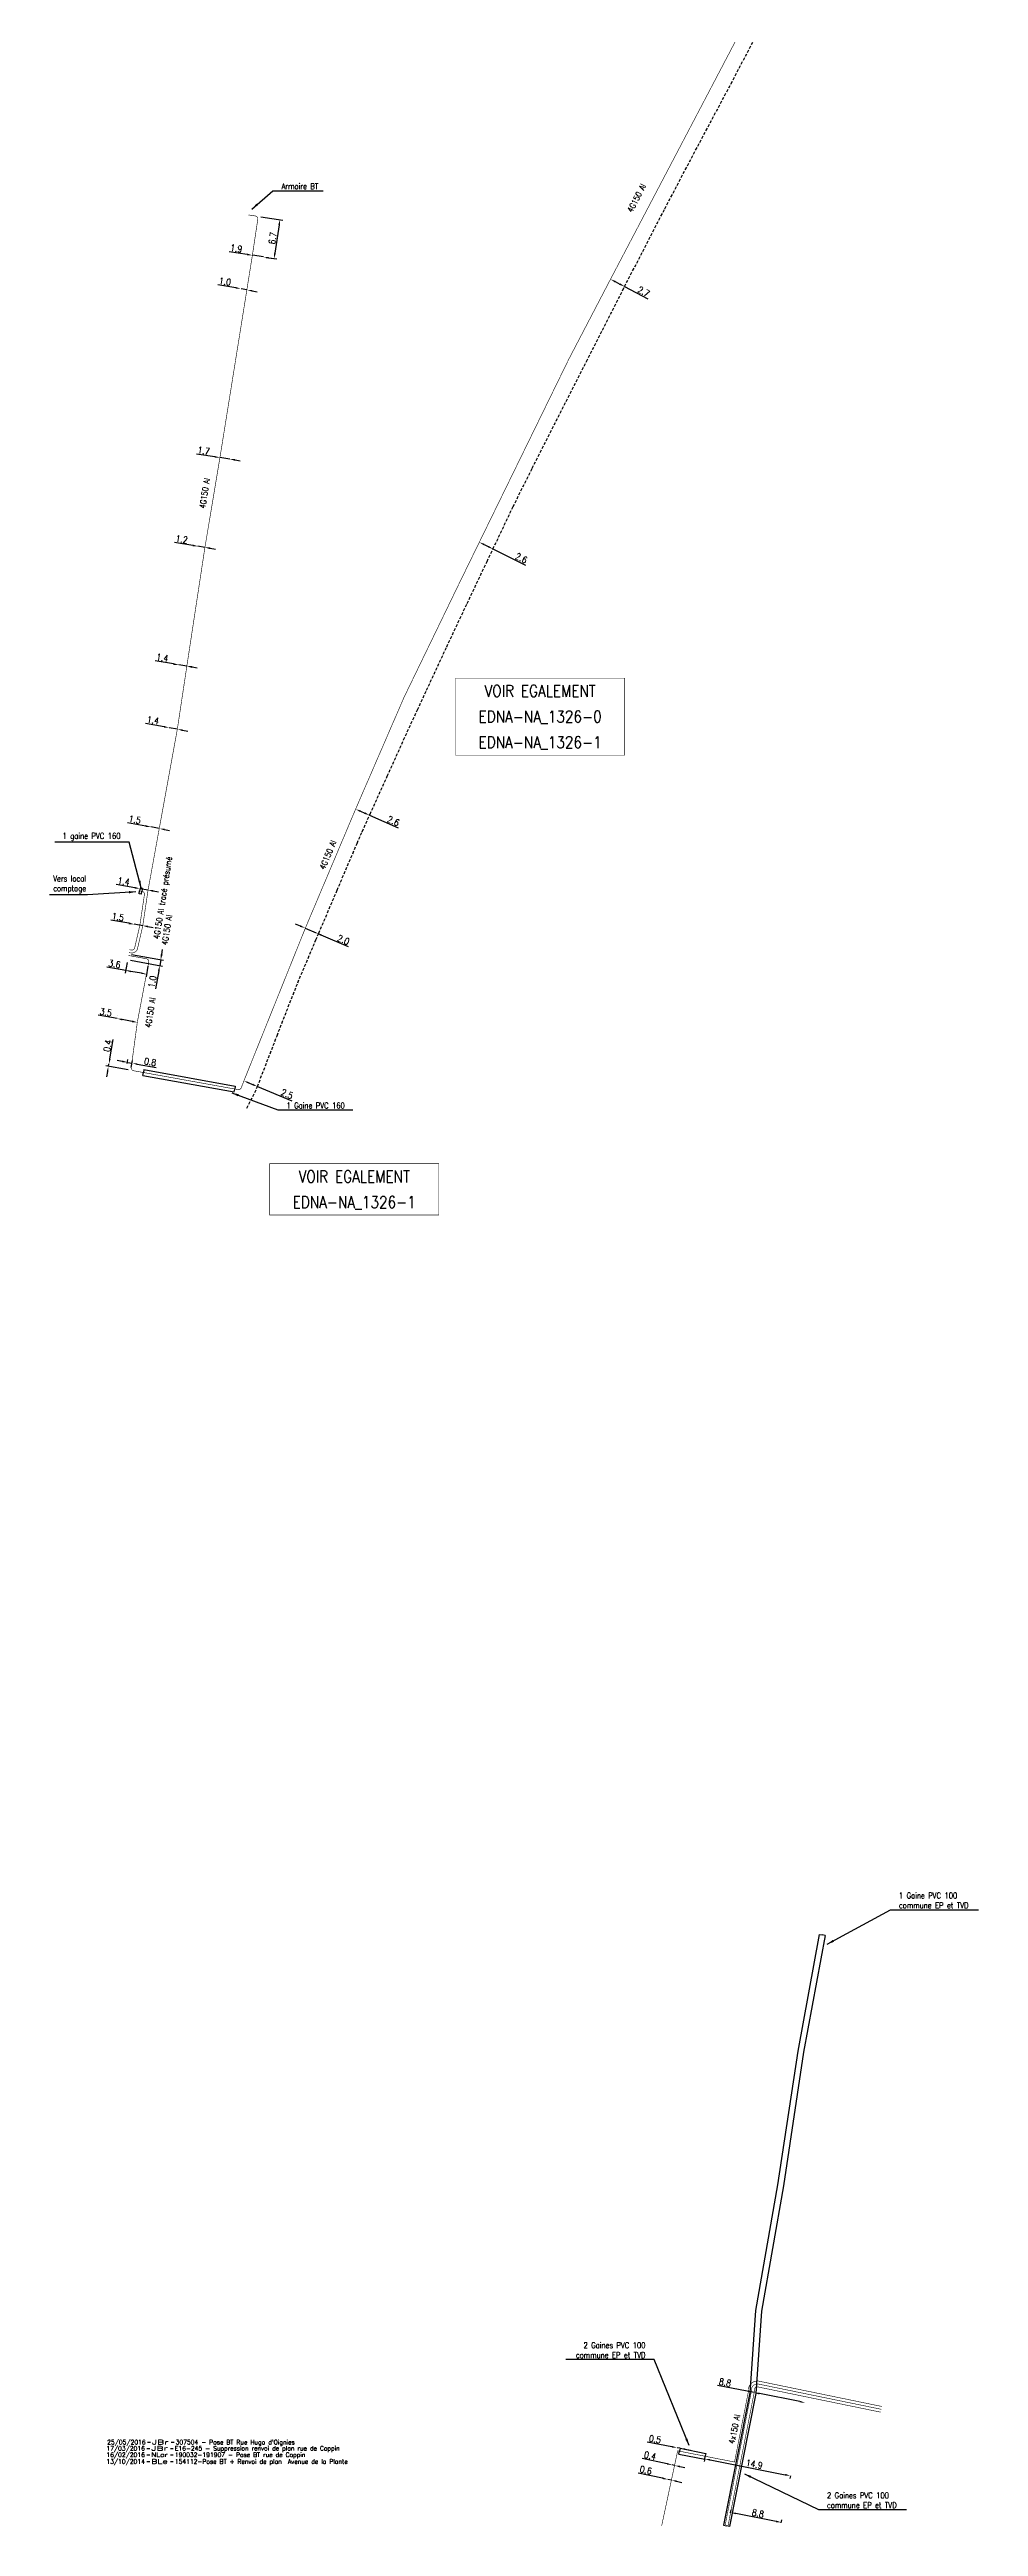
# Model space of a CAD drawing. Header units: millimetres. Extents: x 185001 to 186000, y 126997 to 128000.
# Drawn here: x 185001.3 to 185159.6, y 126999.8 to 127421.7 of the extents above; entities that cross this region are included whole.
import ezdxf
from ezdxf.enums import TextEntityAlignment as Align

# ---------------------------------------------------------------- set-up
doc = ezdxf.new("R2010")
doc.units = ezdxf.units.MM
doc.header["$PDMODE"] = 34
doc.linetypes.add('B_ST_Al', pattern=[2000, 1000, 1000])
doc.linetypes.add('DASHED', pattern=[0.75, 0.5, -0.25])
doc.layers.get('0').update_dxf_attribs({"linetype": 'CONTINUOUS'})
doc.layers.get('Defpoints').update_dxf_attribs({"linetype": 'CONTINUOUS'})
for name, color, linetype in [('B_110', 1, 'CONTINUOUS'), ('B_400', 7, 'CONTINUOUS'), ('B_930', 7, 'CONTINUOUS')]:
    doc.layers.add(name, color=color, linetype=linetype)
doc.layers.add('B_910', color=7, linetype='CONTINUOUS', plot=False)
doc.styles.get("Standard").update_dxf_attribs({"font": 'romans.shx', "width": 0.85})
doc.dimstyles.get("Standard").update_dxf_attribs({"dimtxt": 1.5, "dimasz": 1.2, "dimexe": 0.625, "dimexo": 0.625, "dimgap": 0.25, "dimtad": 1, "dimdec": 1, "dimzin": 0, "dimdsep": 46, "dimtxsty": 'Standard', "dimcen": -0.5, "dimadec": 0, "dimazin": 0, "dimtfac": 1, "dimtdec": 1, "dimtmove": 0, "dimatfit": 3, "dimfxl": 0, "dimtolj": 1, "dimtzin": 0, "dimarcsym": 0})

# ---------------------------------------------------------------- blocks, each defined once
blk = doc.blocks.new('*D22')
at = {"layer": 'B_110', "color": 0, "linetype": 'Continuous', "lineweight": -2, "transparency": 16777216}
for p, q in [((185112.98, 127011.34), (185112.89, 127010.9)), ((185113.87, 127011.18), (185126.7, 127008.66)), ((185127.58, 127008.47), (185127.5, 127008.02))]:
    blk.add_line(p, q, dxfattribs=at)
at = {"layer": 'B_110', "color": 0, "linetype": 'Continuous', "transparency": 16777216}
for points in [[(185113.9, 127011.33), (185113.84, 127011.04), (185112.98, 127011.36)], [(185126.73, 127008.8), (185126.67, 127008.51), (185127.59, 127008.48)]]:
    blk.add_solid(points, dxfattribs=at)
at = {"layer": 'Defpoints', "color": 0, "linetype": 'Continuous', "transparency": 16777216}
for p in [(185113.07, 127011.8), (185127.59, 127008.48), (185127.67, 127008.93)]:
    blk.add_point(p, dxfattribs=at)
at = {"layer": 'B_110', "color": 0, "linetype": 'Continuous', "transparency": 16777216, "insert": (185121.42, 127010.46), "char_height": 1.125, "attachment_point": 5, "rotation": 348.866}
blk.add_mtext('\\A1;14.9', dxfattribs=at)
blk = doc.blocks.new('*D23')
at = {"layer": 'B_110', "color": 0, "linetype": 'Continuous', "lineweight": -2, "transparency": 16777216}
for p, q in [((185107.39, 127013.41), (185103.19, 127014.19)), ((185108.76, 127013.16), (185108.28, 127013.25)), ((185109.65, 127012.99), (185110.53, 127012.83))]:
    blk.add_line(p, q, dxfattribs=at)
at = {"layer": 'B_110', "color": 0, "linetype": 'Continuous', "transparency": 16777216}
for points in [[(185107.42, 127013.56), (185107.37, 127013.26), (185108.28, 127013.25)], [(185109.68, 127013.14), (185109.62, 127012.85), (185108.76, 127013.16)]]:
    blk.add_solid(points, dxfattribs=at)
at = {"layer": 'Defpoints', "color": 0, "linetype": 'Continuous', "transparency": 16777216}
for p in [(185108.28, 127013.25), (185108.28, 127013.25), (185108.76, 127013.16)]:
    blk.add_point(p, dxfattribs=at)
at = {"layer": 'B_110', "color": 0, "linetype": 'Continuous', "transparency": 16777216, "insert": (185104.5, 127014.71), "char_height": 1.125, "attachment_point": 5, "rotation": 349.513}
blk.add_mtext('\\A1;0.5', dxfattribs=at)
blk = doc.blocks.new('*D24')
at = {"layer": 'B_110', "color": 0, "linetype": 'Continuous', "lineweight": -2, "transparency": 16777216}
for p, q in [((185106.55, 127010.51), (185102.32, 127011.41)), ((185107.83, 127010.24), (185107.43, 127010.32)), ((185108.71, 127010.05), (185109.59, 127009.87))]:
    blk.add_line(p, q, dxfattribs=at)
at = {"layer": 'B_110', "color": 0, "linetype": 'Continuous', "transparency": 16777216}
for points in [[(185106.58, 127010.66), (185106.52, 127010.37), (185107.43, 127010.32)], [(185108.74, 127010.2), (185108.67, 127009.91), (185107.83, 127010.24)]]:
    blk.add_solid(points, dxfattribs=at)
at = {"layer": 'Defpoints', "color": 0, "linetype": 'Continuous', "transparency": 16777216}
for p in [(185107.43, 127010.32), (185107.83, 127010.24), (185107.83, 127010.24)]:
    blk.add_point(p, dxfattribs=at)
at = {"layer": 'B_110', "color": 0, "linetype": 'Continuous', "transparency": 16777216, "insert": (185103.66, 127011.9), "char_height": 1.125, "attachment_point": 5, "rotation": 347.9659}
blk.add_mtext('\\A1;0.4', dxfattribs=at)
blk = doc.blocks.new('*D25')
at = {"layer": 'B_110', "color": 0, "linetype": 'Continuous', "lineweight": -2, "transparency": 16777216}
for p, q in [((185105.79, 127008.06), (185101.61, 127008.95)), ((185107.29, 127007.74), (185106.67, 127007.87)), ((185108.17, 127007.55), (185109.05, 127007.36))]:
    blk.add_line(p, q, dxfattribs=at)
at = {"layer": 'B_110', "color": 0, "linetype": 'Continuous', "transparency": 16777216}
for points in [[(185105.82, 127008.2), (185105.76, 127007.91), (185106.67, 127007.87)], [(185108.2, 127007.7), (185108.14, 127007.4), (185107.29, 127007.74)]]:
    blk.add_solid(points, dxfattribs=at)
at = {"layer": 'Defpoints', "color": 0, "linetype": 'Continuous', "transparency": 16777216}
for p in [(185106.67, 127007.87), (185107.29, 127007.74), (185107.29, 127007.74)]:
    blk.add_point(p, dxfattribs=at)
at = {"layer": 'B_110', "color": 0, "linetype": 'Continuous', "transparency": 16777216, "insert": (185102.93, 127009.43), "char_height": 1.125, "attachment_point": 5, "rotation": 347.9659}
blk.add_mtext('\\A1;0.6', dxfattribs=at)
blk = doc.blocks.new('*D26')
at = {"layer": 'B_110', "color": 0, "linetype": 'Continuous', "lineweight": -2, "transparency": 16777216}
for p, q in [((185121.4, 127022.64), (185115.13, 127023.88)), ((185129.15, 127021.12), (185122.29, 127022.47))]:
    blk.add_line(p, q, dxfattribs=at)
at = {"layer": 'B_110', "color": 0, "linetype": 'Continuous', "transparency": 16777216}
for points in [[(185122.32, 127022.61), (185122.26, 127022.32), (185121.4, 127022.64)], [(185129.18, 127021.26), (185129.13, 127020.97), (185130.04, 127020.94)]]:
    blk.add_solid(points, dxfattribs=at)
at = {"layer": 'Defpoints', "color": 0, "linetype": 'Continuous', "transparency": 16777216}
for p in [(185121.4, 127022.64), (185121.4, 127022.64), (185130.04, 127020.94)]:
    blk.add_point(p, dxfattribs=at)
at = {"layer": 'B_110', "color": 0, "linetype": 'Continuous', "transparency": 16777216, "insert": (185116.44, 127024.38), "char_height": 1.125, "attachment_point": 5, "rotation": 348.866}
blk.add_mtext('\\A1;8.8', dxfattribs=at)
blk = doc.blocks.new('*D27')
at = {"layer": 'B_110', "color": 0, "linetype": 'Continuous', "lineweight": -2, "transparency": 16777216}
for p, q in [((185117.37, 127002.16), (185117.48, 127002.69)), ((185125.14, 127000.71), (185118.27, 127002.06)), ((185126.01, 127000.46), (185126.11, 127000.99))]:
    blk.add_line(p, q, dxfattribs=at)
at = {"layer": 'B_110', "color": 0, "linetype": 'Continuous', "transparency": 16777216}
for points in [[(185118.3, 127002.21), (185118.24, 127001.91), (185117.39, 127002.23)], [(185125.17, 127000.86), (185125.11, 127000.56), (185126.02, 127000.53)]]:
    blk.add_solid(points, dxfattribs=at)
at = {"layer": 'Defpoints', "color": 0, "linetype": 'Continuous', "transparency": 16777216}
for p in [(185117.28, 127001.7), (185117.39, 127002.23), (185125.92, 127000)]:
    blk.add_point(p, dxfattribs=at)
at = {"layer": 'B_110', "color": 0, "linetype": 'Continuous', "transparency": 16777216, "insert": (185122.04, 127002.08), "char_height": 1.125, "attachment_point": 5, "rotation": 348.866}
blk.add_mtext('\\A1;8.8', dxfattribs=at)
blk = doc.blocks.new('*D413')
at = {"layer": 'B_110', "color": 0, "linetype": 'Continuous', "lineweight": -2, "transparency": 16777216}
for p, q in [((185014.31, 127264.87), (185011.09, 127265.45)), ((185014.56, 127266.22), (185014.23, 127264.41)), ((185016.97, 127264.39), (185015.2, 127264.71)), ((185018.1, 127265.58), (185017.77, 127263.77))]:
    blk.add_line(p, q, dxfattribs=at)
at = {"layer": 'B_110', "color": 0, "linetype": 'Continuous', "transparency": 16777216}
for points in [[(185015.23, 127264.86), (185015.17, 127264.56), (185014.31, 127264.87)], [(185017, 127264.54), (185016.94, 127264.25), (185017.86, 127264.23)]]:
    blk.add_solid(points, dxfattribs=at)
at = {"layer": 'Defpoints', "color": 0, "linetype": 'Continuous', "transparency": 16777216}
for p in [(185014.31, 127264.87), (185014.64, 127266.68), (185018.18, 127266.05)]:
    blk.add_point(p, dxfattribs=at)
at = {"layer": 'B_110', "color": 0, "linetype": 'Continuous', "transparency": 16777216, "insert": (185012.39, 127265.98), "char_height": 1.125, "attachment_point": 5, "rotation": 349.7881}
blk.add_mtext('\\A1;3.6', dxfattribs=at)
blk = doc.blocks.new('*D414')
at = {"layer": 'B_110', "color": 0, "linetype": 'Continuous', "lineweight": -2, "transparency": 16777216}
for p, q in [((185012.83, 127256.67), (185009.61, 127257.25)), ((185012.92, 127257.13), (185012.92, 127257.13)), ((185015.39, 127256.2), (185013.72, 127256.51)), ((185016.36, 127256.51), (185016.36, 127256.51))]:
    blk.add_line(p, q, dxfattribs=at)
at = {"layer": 'B_110', "color": 0, "linetype": 'Continuous', "transparency": 16777216}
for points in [[(185013.75, 127256.65), (185013.69, 127256.36), (185012.83, 127256.67)], [(185015.42, 127256.35), (185015.37, 127256.06), (185016.28, 127256.04)]]:
    blk.add_solid(points, dxfattribs=at)
at = {"layer": 'Defpoints', "color": 0, "linetype": 'Continuous', "transparency": 16777216}
for p in [(185012.83, 127256.67), (185012.83, 127256.67), (185016.28, 127256.04)]:
    blk.add_point(p, dxfattribs=at)
at = {"layer": 'B_110', "color": 0, "linetype": 'Continuous', "transparency": 16777216, "insert": (185010.91, 127257.77), "char_height": 1.125, "attachment_point": 5, "rotation": 349.7881}
blk.add_mtext('\\A1;3.5', dxfattribs=at)
blk = doc.blocks.new('*D415')
at = {"layer": 'B_110', "color": 0, "linetype": 'Continuous', "lineweight": -2, "transparency": 16777216}
for p, q in [((185011.6, 127249.84), (185012.19, 127253.11)), ((185014.72, 127247.95), (185010.91, 127248.64)), ((185010.98, 127249.03), (185010.98, 127249.03)), ((185011.21, 127247.67), (185011.05, 127246.78)), ((185011.37, 127248.56), (185011.44, 127248.95))]:
    blk.add_line(p, q, dxfattribs=at)
at = {"layer": 'B_110', "color": 0, "linetype": 'Continuous', "transparency": 16777216}
for points in [[(185011.07, 127247.7), (185011.36, 127247.64), (185011.37, 127248.56)], [(185011.46, 127249.86), (185011.75, 127249.81), (185011.44, 127248.95)]]:
    blk.add_solid(points, dxfattribs=at)
at = {"layer": 'Defpoints', "color": 0, "linetype": 'Continuous', "transparency": 16777216}
for p in [(185011.44, 127248.95), (185011.44, 127248.95), (185015.18, 127247.87)]:
    blk.add_point(p, dxfattribs=at)
at = {"layer": 'B_110', "color": 0, "linetype": 'Continuous', "transparency": 16777216, "insert": (185011.24, 127252.05), "char_height": 1.125, "attachment_point": 5, "rotation": 79.7881}
blk.add_mtext('\\A1;0.4', dxfattribs=at)
blk = doc.blocks.new('*D416')
at = {"layer": 'B_110', "color": 0, "linetype": 'Continuous', "lineweight": -2, "transparency": 16777216}
for p, q in [((185013.72, 127249.38), (185012.84, 127249.54)), ((185014.57, 127249.01), (185014.69, 127249.69)), ((185014.61, 127249.22), (185015.4, 127249.08)), ((185015.26, 127248.33), (185015.48, 127249.54)), ((185016.28, 127248.92), (185019.51, 127248.34))]:
    blk.add_line(p, q, dxfattribs=at)
at = {"layer": 'B_110', "color": 0, "linetype": 'Continuous', "transparency": 16777216}
for points in [[(185013.75, 127249.53), (185013.7, 127249.24), (185014.61, 127249.22)], [(185016.31, 127249.07), (185016.26, 127248.77), (185015.4, 127249.08)]]:
    blk.add_solid(points, dxfattribs=at)
at = {"layer": 'Defpoints', "color": 0, "linetype": 'Continuous', "transparency": 16777216}
for p in [(185014.49, 127248.55), (185014.61, 127249.22), (185015.18, 127247.87)]:
    blk.add_point(p, dxfattribs=at)
at = {"layer": 'B_110', "color": 0, "linetype": 'Continuous', "transparency": 16777216, "insert": (185018.47, 127249.29), "char_height": 1.125, "attachment_point": 5, "rotation": 349.7663}
blk.add_mtext('\\A1;0.8', dxfattribs=at)
blk = doc.blocks.new('*D417')
at = {"layer": 'B_110', "color": 0, "linetype": 'Continuous', "lineweight": -2, "transparency": 16777216}
for p, q in [((185035.27, 127245.72), (185035.92, 127245.45)), ((185036.75, 127245.1), (185042.6, 127242.68))]:
    blk.add_line(p, q, dxfattribs=at)
at = {"layer": 'B_110', "color": 0, "linetype": 'Continuous', "transparency": 16777216}
for points in [[(185035.33, 127245.86), (185035.21, 127245.58), (185034.44, 127246.06)], [(185035.98, 127245.59), (185035.86, 127245.31), (185036.75, 127245.1)]]:
    blk.add_solid(points, dxfattribs=at)
at = {"layer": 'Defpoints', "color": 0, "linetype": 'Continuous', "transparency": 16777216}
for p in [(185034.44, 127246.06), (185036.75, 127245.1), (185036.75, 127245.1)]:
    blk.add_point(p, dxfattribs=at)
at = {"layer": 'B_110', "color": 0, "linetype": 'Continuous', "transparency": 16777216, "insert": (185041.79, 127243.83), "char_height": 1.125, "attachment_point": 5, "rotation": 337.4659}
blk.add_mtext('\\A1;2.5', dxfattribs=at)
blk = doc.blocks.new('*D418')
at = {"layer": 'B_110', "color": 0, "linetype": 'Continuous', "lineweight": -2, "transparency": 16777216}
for p, q in [((185044.08, 127272.43), (185043.26, 127272.78)), ((185044.91, 127272.07), (185046.75, 127271.28)), ((185047.57, 127270.92), (185052.2, 127268.93))]:
    blk.add_line(p, q, dxfattribs=at)
at = {"layer": 'B_110', "color": 0, "linetype": 'Continuous', "transparency": 16777216}
for points in [[(185044.14, 127272.56), (185044.02, 127272.29), (185044.91, 127272.07)], [(185047.63, 127271.06), (185047.51, 127270.78), (185046.75, 127271.28)]]:
    blk.add_solid(points, dxfattribs=at)
at = {"layer": 'Defpoints', "color": 0, "linetype": 'Continuous', "transparency": 16777216}
for p in [(185044.91, 127272.07), (185046.75, 127271.28), (185046.75, 127271.28)]:
    blk.add_point(p, dxfattribs=at)
at = {"layer": 'B_110', "color": 0, "linetype": 'Continuous', "transparency": 16777216, "insert": (185051.4, 127270.09), "char_height": 1.125, "attachment_point": 5, "rotation": 336.6701}
blk.add_mtext('\\A1;2.0', dxfattribs=at)
blk = doc.blocks.new('*D419')
at = {"layer": 'B_110', "color": 0, "linetype": 'Continuous', "lineweight": -2, "transparency": 16777216}
for p, q in [((185054.3, 127291.99), (185055.04, 127291.66)), ((185055.86, 127291.3), (185060.71, 127289.17))]:
    blk.add_line(p, q, dxfattribs=at)
at = {"layer": 'B_110', "color": 0, "linetype": 'Continuous', "transparency": 16777216}
for points in [[(185054.36, 127292.12), (185054.24, 127291.85), (185053.48, 127292.35)], [(185055.1, 127291.8), (185054.98, 127291.53), (185055.86, 127291.3)]]:
    blk.add_solid(points, dxfattribs=at)
at = {"layer": 'Defpoints', "color": 0, "linetype": 'Continuous', "transparency": 16777216}
for p in [(185053.48, 127292.35), (185055.86, 127291.3), (185055.86, 127291.3)]:
    blk.add_point(p, dxfattribs=at)
at = {"layer": 'B_110', "color": 0, "linetype": 'Continuous', "transparency": 16777216, "insert": (185059.92, 127290.34), "char_height": 1.125, "attachment_point": 5, "rotation": 336.2959}
blk.add_mtext('\\A1;2.6', dxfattribs=at)
blk = doc.blocks.new('*D420')
at = {"layer": 'B_110', "color": 0, "linetype": 'Continuous', "lineweight": -2, "transparency": 16777216}
for p, q in [((185075.37, 127337.42), (185076.08, 127337.06)), ((185076.89, 127336.66), (185082.45, 127333.91))]:
    blk.add_line(p, q, dxfattribs=at)
at = {"layer": 'B_110', "color": 0, "linetype": 'Continuous', "transparency": 16777216}
for points in [[(185075.43, 127337.55), (185075.3, 127337.28), (185074.56, 127337.81)], [(185076.15, 127337.2), (185076.02, 127336.93), (185076.89, 127336.66)]]:
    blk.add_solid(points, dxfattribs=at)
at = {"layer": 'Defpoints', "color": 0, "linetype": 'Continuous', "transparency": 16777216}
for p in [(185074.56, 127337.81), (185076.89, 127336.66), (185076.89, 127336.66)]:
    blk.add_point(p, dxfattribs=at)
at = {"layer": 'B_110', "color": 0, "linetype": 'Continuous', "transparency": 16777216, "insert": (185081.72, 127335.11), "char_height": 1.125, "attachment_point": 5, "rotation": 333.7057}
blk.add_mtext('\\A1;2.6', dxfattribs=at)
blk = doc.blocks.new('*D421')
at = {"layer": 'B_110', "color": 0, "linetype": 'Continuous', "lineweight": -2, "transparency": 16777216}
for p, q in [((185097.71, 127382.19), (185098.51, 127381.77)), ((185099.31, 127381.36), (185103.27, 127379.29))]:
    blk.add_line(p, q, dxfattribs=at)
at = {"layer": 'B_110', "color": 0, "linetype": 'Continuous', "transparency": 16777216}
for points in [[(185097.78, 127382.32), (185097.64, 127382.06), (185096.92, 127382.61)], [(185098.58, 127381.91), (185098.44, 127381.64), (185099.31, 127381.36)]]:
    blk.add_solid(points, dxfattribs=at)
at = {"layer": 'Defpoints', "color": 0, "linetype": 'Continuous', "transparency": 16777216}
for p in [(185096.92, 127382.61), (185099.31, 127381.36), (185099.31, 127381.36)]:
    blk.add_point(p, dxfattribs=at)
at = {"layer": 'B_110', "color": 0, "linetype": 'Continuous', "transparency": 16777216, "insert": (185102.56, 127380.5), "char_height": 1.125, "attachment_point": 5, "rotation": 332.3971}
blk.add_mtext('\\A1;2.7', dxfattribs=at)
blk = doc.blocks.new('GIS_MODF')
at = {"color": 0, "linetype": 'Continuous', "flags": 128}
for points in [[(-2.26, -0.01), (-1.76, -0.01)], [(1.76, -0.01), (2.26, -0.01)]]:
    blk.add_lwpolyline(points, dxfattribs=at)
at = {"color": 0, "linetype": 'Continuous'}
blk.add_attdef('DATE', text='', height=0.75, dxfattribs=at).set_placement((-2.58, -0.39), align=Align.RIGHT)
at = {"color": 0, "linetype": 'Continuous', "width": 3.590909}
blk.add_attdef('USER', text='', height=0.75, dxfattribs=at).set_placement((-1.52, -0.39), (1.31, -0.39), align=Align.FIT)
at = {"color": 0, "linetype": 'Continuous'}
blk.add_attdef('DESC', (2.53, -0.39), '', height=0.75, dxfattribs=at)
blk = doc.blocks.new('*D426')
at = {"layer": 'B_110', "color": 0, "linetype": 'Continuous', "lineweight": -2, "transparency": 16777216}
for p, q in [((185029.47, 127352.35), (185026.36, 127352.82)), ((185032.04, 127351.96), (185030.36, 127352.22)), ((185032.93, 127351.83), (185033.82, 127351.7))]:
    blk.add_line(p, q, dxfattribs=at)
at = {"layer": 'B_110', "color": 0, "linetype": 'Continuous', "transparency": 16777216}
for points in [[(185029.49, 127352.5), (185029.44, 127352.2), (185030.36, 127352.22)], [(185032.95, 127351.98), (185032.91, 127351.68), (185032.04, 127351.96)]]:
    blk.add_solid(points, dxfattribs=at)
at = {"layer": 'Defpoints', "color": 0, "linetype": 'Continuous', "transparency": 16777216}
for p in [(185030.36, 127352.22), (185032.04, 127351.96), (185032.04, 127351.96)]:
    blk.add_point(p, dxfattribs=at)
at = {"layer": 'B_110', "color": 0, "linetype": 'Continuous', "transparency": 16777216, "insert": (185027.58, 127353.39), "char_height": 1.125, "attachment_point": 5, "rotation": 351.4562}
blk.add_mtext('\\A1;1.7', dxfattribs=at)
blk = doc.blocks.new('*D427')
at = {"layer": 'B_110', "color": 0, "linetype": 'Continuous', "lineweight": -2, "transparency": 16777216}
for p, q in [((185025.73, 127337.26), (185022.63, 127337.76)), ((185027.8, 127336.92), (185026.62, 127337.11)), ((185028.69, 127336.78), (185029.58, 127336.63))]:
    blk.add_line(p, q, dxfattribs=at)
at = {"layer": 'B_110', "color": 0, "linetype": 'Continuous', "transparency": 16777216}
for points in [[(185025.75, 127337.41), (185025.71, 127337.11), (185026.62, 127337.11)], [(185028.71, 127336.93), (185028.67, 127336.63), (185027.8, 127336.92)]]:
    blk.add_solid(points, dxfattribs=at)
at = {"layer": 'Defpoints', "color": 0, "linetype": 'Continuous', "transparency": 16777216}
for p in [(185026.62, 127337.11), (185026.62, 127337.11), (185027.8, 127336.92)]:
    blk.add_point(p, dxfattribs=at)
at = {"layer": 'B_110', "color": 0, "linetype": 'Continuous', "transparency": 16777216, "insert": (185023.85, 127338.32), "char_height": 1.125, "attachment_point": 5, "rotation": 350.7674}
blk.add_mtext('\\A1;1.2', dxfattribs=at)
blk = doc.blocks.new('*D428')
at = {"layer": 'B_110', "color": 0, "linetype": 'Continuous', "lineweight": -2, "transparency": 16777216}
for p, q in [((185022.45, 127317.07), (185019.3, 127317.58)), ((185024.72, 127316.7), (185023.34, 127316.92)), ((185025.61, 127316.56), (185026.49, 127316.41))]:
    blk.add_line(p, q, dxfattribs=at)
at = {"layer": 'B_110', "color": 0, "linetype": 'Continuous', "transparency": 16777216}
for points in [[(185022.47, 127317.22), (185022.42, 127316.92), (185023.34, 127316.92)], [(185025.63, 127316.7), (185025.58, 127316.41), (185024.72, 127316.7)]]:
    blk.add_solid(points, dxfattribs=at)
at = {"layer": 'Defpoints', "color": 0, "linetype": 'Continuous', "transparency": 16777216}
for p in [(185023.34, 127316.92), (185023.34, 127316.92), (185024.72, 127316.7)]:
    blk.add_point(p, dxfattribs=at)
at = {"layer": 'B_110', "color": 0, "linetype": 'Continuous', "transparency": 16777216, "insert": (185020.55, 127318.14), "char_height": 1.125, "attachment_point": 5, "rotation": 350.7674}
blk.add_mtext('\\A1;1.4', dxfattribs=at)
blk = doc.blocks.new('*D429')
at = {"layer": 'B_110', "color": 0, "linetype": 'Continuous', "lineweight": -2, "transparency": 16777216}
for p, q in [((185020.84, 127306.38), (185017.7, 127306.96)), ((185023.1, 127305.96), (185021.72, 127306.21)), ((185023.98, 127305.79), (185024.87, 127305.63))]:
    blk.add_line(p, q, dxfattribs=at)
at = {"layer": 'B_110', "color": 0, "linetype": 'Continuous', "transparency": 16777216}
for points in [[(185020.86, 127306.52), (185020.81, 127306.23), (185021.72, 127306.21)], [(185024.01, 127305.94), (185023.96, 127305.65), (185023.1, 127305.96)]]:
    blk.add_solid(points, dxfattribs=at)
at = {"layer": 'Defpoints', "color": 0, "linetype": 'Continuous', "transparency": 16777216}
for p in [(185021.72, 127306.21), (185021.72, 127306.21), (185023.1, 127305.96)]:
    blk.add_point(p, dxfattribs=at)
at = {"layer": 'B_110', "color": 0, "linetype": 'Continuous', "transparency": 16777216, "insert": (185018.96, 127307.49), "char_height": 1.125, "attachment_point": 5, "rotation": 349.5155}
blk.add_mtext('\\A1;1.4', dxfattribs=at)
blk = doc.blocks.new('*D430')
at = {"layer": 'B_110', "color": 0, "linetype": 'Continuous', "lineweight": -2, "transparency": 16777216}
for p, q in [((185017.71, 127289.47), (185014.62, 127290.03)), ((185020.02, 127289.05), (185018.59, 127289.31)), ((185020.91, 127288.89), (185021.79, 127288.73))]:
    blk.add_line(p, q, dxfattribs=at)
at = {"layer": 'B_110', "color": 0, "linetype": 'Continuous', "transparency": 16777216}
for points in [[(185017.73, 127289.62), (185017.68, 127289.32), (185018.59, 127289.31)], [(185020.93, 127289.04), (185020.88, 127288.74), (185020.02, 127289.05)]]:
    blk.add_solid(points, dxfattribs=at)
at = {"layer": 'Defpoints', "color": 0, "linetype": 'Continuous', "transparency": 16777216}
for p in [(185018.59, 127289.31), (185018.59, 127289.31), (185020.02, 127289.05)]:
    blk.add_point(p, dxfattribs=at)
at = {"layer": 'B_110', "color": 0, "linetype": 'Continuous', "transparency": 16777216, "insert": (185015.85, 127290.57), "char_height": 1.125, "attachment_point": 5, "rotation": 349.7338}
blk.add_mtext('\\A1;1.5', dxfattribs=at)
blk = doc.blocks.new('*D431')
at = {"layer": 'B_110', "color": 0, "linetype": 'Continuous', "lineweight": -2, "transparency": 16777216}
for p, q in [((185015.84, 127278.95), (185012.7, 127279.49)), ((185018.11, 127278.56), (185016.73, 127278.8)), ((185019, 127278.41), (185019.89, 127278.26))]:
    blk.add_line(p, q, dxfattribs=at)
at = {"layer": 'B_110', "color": 0, "linetype": 'Continuous', "transparency": 16777216}
for points in [[(185015.87, 127279.1), (185015.82, 127278.8), (185016.73, 127278.8)], [(185019.02, 127278.56), (185018.97, 127278.26), (185018.11, 127278.56)]]:
    blk.add_solid(points, dxfattribs=at)
at = {"layer": 'Defpoints', "color": 0, "linetype": 'Continuous', "transparency": 16777216}
for p in [(185016.73, 127278.8), (185016.73, 127278.8), (185018.11, 127278.56)]:
    blk.add_point(p, dxfattribs=at)
at = {"layer": 'B_110', "color": 0, "linetype": 'Continuous', "transparency": 16777216, "insert": (185013.96, 127280.04), "char_height": 1.125, "attachment_point": 5, "rotation": 350.2862}
blk.add_mtext('\\A1;1.4', dxfattribs=at)
blk = doc.blocks.new('*D432')
at = {"layer": 'B_110', "color": 0, "linetype": 'Continuous', "lineweight": -2, "transparency": 16777216}
for p, q in [((185014.84, 127272.9), (185011.75, 127273.43)), ((185017.21, 127272.49), (185015.73, 127272.75)), ((185018.1, 127272.34), (185018.98, 127272.19))]:
    blk.add_line(p, q, dxfattribs=at)
at = {"layer": 'B_110', "color": 0, "linetype": 'Continuous', "transparency": 16777216}
for points in [[(185014.87, 127273.05), (185014.82, 127272.75), (185015.73, 127272.75)], [(185018.12, 127272.49), (185018.07, 127272.19), (185017.21, 127272.49)]]:
    blk.add_solid(points, dxfattribs=at)
at = {"layer": 'Defpoints', "color": 0, "linetype": 'Continuous', "transparency": 16777216}
for p in [(185015.73, 127272.75), (185015.73, 127272.75), (185017.21, 127272.49)]:
    blk.add_point(p, dxfattribs=at)
at = {"layer": 'B_110', "color": 0, "linetype": 'Continuous', "transparency": 16777216, "insert": (185012.98, 127273.98), "char_height": 1.125, "attachment_point": 5, "rotation": 350.2862}
blk.add_mtext('\\A1;1.5', dxfattribs=at)
blk = doc.blocks.new('*D433')
at = {"layer": 'B_110', "color": 0, "linetype": 'Continuous', "lineweight": -2, "transparency": 16777216}
for p, q in [((185020.43, 127267.57), (185020.59, 127268.46)), ((185015.1, 127266.6), (185020.56, 127265.62)), ((185015.28, 127267.58), (185020.73, 127266.6)), ((185019.94, 127264.82), (185019.38, 127261.72)), ((185020.27, 127266.69), (185020.1, 127265.7))]:
    blk.add_line(p, q, dxfattribs=at)
at = {"layer": 'B_110', "color": 0, "linetype": 'Continuous', "transparency": 16777216}
for points in [[(185019.79, 127264.84), (185020.08, 127264.79), (185020.1, 127265.7)], [(185020.28, 127267.6), (185020.58, 127267.54), (185020.27, 127266.69)]]:
    blk.add_solid(points, dxfattribs=at)
at = {"layer": 'Defpoints', "color": 0, "linetype": 'Continuous', "transparency": 16777216}
for p in [(185014.64, 127266.68), (185014.82, 127267.67), (185020.1, 127265.7)]:
    blk.add_point(p, dxfattribs=at)
at = {"layer": 'B_110', "color": 0, "linetype": 'Continuous', "transparency": 16777216, "insert": (185018.84, 127262.96), "char_height": 1.125, "attachment_point": 5, "rotation": 79.7881}
blk.add_mtext('\\A1;1.0', dxfattribs=at)
blk = doc.blocks.new('*D434')
at = {"layer": 'B_110', "color": 0, "linetype": 'Continuous', "lineweight": -2, "transparency": 16777216}
for p, q in [((185035, 127386.81), (185031.94, 127387.27)), ((185037.77, 127386.4), (185035.89, 127386.68)), ((185038.66, 127386.26), (185039.55, 127386.13))]:
    blk.add_line(p, q, dxfattribs=at)
at = {"layer": 'B_110', "color": 0, "linetype": 'Continuous', "transparency": 16777216}
for points in [[(185035.02, 127386.96), (185034.98, 127386.66), (185035.89, 127386.68)], [(185038.68, 127386.41), (185038.64, 127386.12), (185037.77, 127386.4)]]:
    blk.add_solid(points, dxfattribs=at)
at = {"layer": 'Defpoints', "color": 0, "linetype": 'Continuous', "transparency": 16777216}
for p in [(185035.89, 127386.68), (185037.77, 127386.4), (185037.77, 127386.4)]:
    blk.add_point(p, dxfattribs=at)
at = {"layer": 'B_110', "color": 0, "linetype": 'Continuous', "transparency": 16777216, "insert": (185033.14, 127387.85), "char_height": 1.125, "attachment_point": 5, "rotation": 351.4997}
blk.add_mtext('\\A1;1.9', dxfattribs=at)
blk = doc.blocks.new('*D435')
at = {"layer": 'B_110', "color": 0, "linetype": 'Continuous', "lineweight": -2, "transparency": 16777216}
for p, q in [((185033.08, 127381.12), (185029.98, 127381.67)), ((185034.95, 127380.79), (185033.96, 127380.97)), ((185035.83, 127380.64), (185036.72, 127380.48))]:
    blk.add_line(p, q, dxfattribs=at)
at = {"layer": 'B_110', "color": 0, "linetype": 'Continuous', "transparency": 16777216}
for points in [[(185033.1, 127381.27), (185033.05, 127380.98), (185033.96, 127380.97)], [(185035.86, 127380.78), (185035.81, 127380.49), (185034.95, 127380.79)]]:
    blk.add_solid(points, dxfattribs=at)
at = {"layer": 'Defpoints', "color": 0, "linetype": 'Continuous', "transparency": 16777216}
for p in [(185033.96, 127380.97), (185033.96, 127380.97), (185034.95, 127380.79)]:
    blk.add_point(p, dxfattribs=at)
at = {"layer": 'B_110', "color": 0, "linetype": 'Continuous', "transparency": 16777216, "insert": (185031.22, 127382.21), "char_height": 1.125, "attachment_point": 5, "rotation": 350.0121}
blk.add_mtext('\\A1;1.0', dxfattribs=at)
blk = doc.blocks.new('*D436')
at = {"layer": 'B_110', "color": 0, "linetype": 'Continuous', "lineweight": -2, "transparency": 16777216}
for p, q in [((185037.35, 127393.24), (185041.05, 127392.68)), ((185040.45, 127391.86), (185039.73, 127387.02)), ((185038.24, 127386.33), (185040.06, 127386.06))]:
    blk.add_line(p, q, dxfattribs=at)
at = {"layer": 'B_110', "color": 0, "linetype": 'Continuous', "transparency": 16777216}
for points in [[(185040.3, 127391.88), (185040.6, 127391.84), (185040.58, 127392.75)], [(185039.58, 127387.04), (185039.87, 127386.99), (185039.59, 127386.13)]]:
    blk.add_solid(points, dxfattribs=at)
at = {"layer": 'Defpoints', "color": 0, "linetype": 'Continuous', "transparency": 16777216}
for p in [(185036.88, 127393.3), (185037.77, 127386.4), (185039.59, 127386.13)]:
    blk.add_point(p, dxfattribs=at)
at = {"layer": 'B_110', "color": 0, "linetype": 'Continuous', "transparency": 16777216, "insert": (185039.35, 127389.58), "char_height": 1.125, "attachment_point": 5, "rotation": 81.4997}
blk.add_mtext('\\A1;6.7', dxfattribs=at)

msp = doc.modelspace()

# ---------------------------------------------------------------- linework, layer by layer
at = {"layer": 'B_110', "linetype": 'B_ST_Al', "const_width": 0.1, "flags": 128}
for points in [[(185140.77, 127466.89), (185129.5, 127444.8), (185127.6, 127441.22, 0.191286), (185127.56, 127440.85), (185127.91, 127439.58, -0.186919), (185127.87, 127439.22), (185127.7, 127438.89), (185127.53, 127438.56, -0.186919), (185127.26, 127438.32), (185126.08, 127437.87, 0.181476), (185125.82, 127437.64), (185120.16, 127426.86), (185096.92, 127382.61), (185089.81, 127368.99), (185074.56, 127337.81), (185071.23, 127331), (185061.72, 127311.37), (185053.48, 127292.35), (185044.91, 127272.07), (185034.44, 127246.06), (185034, 127244.9, -0.36233), (185033.45, 127244.58), (185032.88, 127244.68), (185017.31, 127247.49), (185015.65, 127247.79, -0.401294), (185015.24, 127248.34), (185016.28, 127256.04), (185018.18, 127266.05), (185018.23, 127266.29, 0.414214), (185017.82, 127266.87), (185014.77, 127267.42)], [(185035.23, 127393.55), (185036.39, 127393.38, -0.414214), (185036.81, 127392.81), (185035.89, 127386.68), (185035.81, 127386.19), (185035.16, 127382.14), (185034.95, 127380.79), (185034.41, 127377.45), (185030.36, 127352.22), (185027.8, 127336.92), (185024.72, 127316.7), (185023.1, 127305.96), (185020.02, 127289.05), (185018.11, 127278.56), (185017.21, 127272.49), (185016.32, 127268.62, -0.400143), (185015.17, 127267.86), (185014.86, 127267.91)], [(185016.67, 127278.41), (185017.07, 127278.35, -0.414214), (185017.49, 127277.78), (185016.72, 127272.59), (185015.83, 127268.73, -0.400143), (185015.25, 127268.35), (185014.95, 127268.41)], [(185105.64, 127000), (185108.36, 127012.73), (185118.05, 127010.82), (185120.41, 127022.81), (185120.43, 127023.22, -0.454527), (185122.23, 127024.59), (185143.17, 127020.28)], [(185116.46, 127000.1), (185120.9, 127022.74), (185120.93, 127023.18, -0.454527), (185122.13, 127024.1), (185143.07, 127019.8)], [(185116.95, 127000), (185121.4, 127022.64), (185121.44, 127023.15, -0.454673), (185122.04, 127023.61), (185142.97, 127019.31)]]:
    msp.add_lwpolyline(points, format="xyb", dxfattribs=at)
at = {"layer": 'B_110', "color": 7, "linetype": 'DASHED'}
msp.add_lwpolyline([(185034.95, 127241.41), (185036.61, 127244.75), (185036.61, 127244.75), (185036.75, 127245.1), (185040.09, 127253.76), (185043.62, 127262.79), (185046.72, 127270.07), (185047.2, 127271.21), (185050.33, 127278.55), (185053.73, 127286.52), (185054.6, 127288.51), (185055.86, 127291.3), (185055.94, 127291.48), (185058.87, 127297.97), (185061.66, 127304.14), (185064.03, 127309.28), (185065.58, 127312.63), (185069, 127320), (185072.49, 127327.38), (185075.87, 127334.52), (185076.89, 127336.66), (185080.31, 127343.87), (185083.59, 127350.41), (185087.65, 127358.46), (185092.8, 127368.61), (185099, 127380.77), (185099.31, 127381.36), (185106.17, 127394.61), (185111.42, 127404.59), (185117.46, 127415.92), (185122.55, 127425.62)], dxfattribs=at)
at = {"layer": 'B_400', "color": 7, "linetype": 'CONTINUOUS'}
for p, q in [((185016.59, 127277.92), (185016.67, 127278.41)), ((185016.99, 127277.85), (185016.59, 127277.92)), ((185016.75, 127278.91), (185016.67, 127278.41)), ((185017.15, 127278.84), (185016.75, 127278.91)), ((185016.99, 127277.85), (185017.07, 127278.35)), ((185017.15, 127278.84), (185017.07, 127278.35)), ((185017.22, 127246.99), (185017.31, 127247.49)), ((185017.4, 127247.98), (185017.31, 127247.49)), ((185017.4, 127247.98), (185032.97, 127245.17)), ((185017.22, 127246.99), (185032.79, 127244.19)), ((185032.79, 127244.19), (185032.88, 127244.68)), ((185032.97, 127245.17), (185032.88, 127244.68)), ((185132.49, 127100.68), (185128.81, 127080.78)), ((185133.47, 127100.5), (185129.79, 127080.62)), ((185132.49, 127100.68), (185132.98, 127100.59)), ((185133.47, 127100.5), (185132.98, 127100.59)), ((185128.81, 127080.78), (185125.39, 127058.05)), ((185129.79, 127080.62), (185126.37, 127057.89)), ((185125.39, 127058.05), (185121.64, 127036.64)), ((185126.37, 127057.89), (185122.64, 127036.52)), ((185121.64, 127036.64), (185120.68, 127022.62)), ((185122.64, 127036.52), (185121.67, 127022.49)), ((185120.68, 127022.62), (185116.19, 127000.04)), ((185121.67, 127022.49), (185117.18, 126999.85)), ((185108.57, 127012.18), (185108.67, 127012.67)), ((185108.57, 127012.18), (185112.97, 127011.31)), ((185108.76, 127013.16), (185108.67, 127012.67)), ((185108.76, 127013.16), (185113.17, 127012.29)), ((185112.97, 127011.31), (185113.07, 127011.8)), ((185113.17, 127012.29), (185113.07, 127011.8)), ((185116.19, 127000.04), (185116.69, 126999.94)), ((185117.18, 126999.85), (185116.69, 126999.94))]:
    msp.add_line(p, q, dxfattribs=at)
at = {"layer": 'B_930', "const_width": 0.1}
for points in [[(185070.5, 127314.66), (185099.34, 127314.66), (185099.34, 127301.54), (185070.5, 127301.54)], [(185038.82, 127231.95), (185067.66, 127231.95), (185067.66, 127223.21), (185038.82, 127223.21)]]:
    msp.add_lwpolyline(points, close=True, dxfattribs=at)

# ---------------------------------------------------------------- block references
at = {"layer": 'B_910'}
ref = msp.add_blockref('GIS_MODF', (185020.15, 127013.15), dxfattribs=at)
ref.add_attrib('DATE', '17/03/2016', dxfattribs={"layer": '0', "color": 0, "linetype": 'Continuous', "height": 0.75}).set_placement((185017.57, 127012.77), align=Align.RIGHT)
ref.add_attrib('USER', 'JBr', dxfattribs={"layer": '0', "color": 0, "linetype": 'Continuous', "height": 0.75, "width": 1.612245}).set_placement((185018.64, 127012.77), (185021.46, 127012.77), align=Align.FIT)
ref.add_attrib('DESC', 'E16-245 - Suppression renvoi de plan rue de Coppin', (185022.68, 127012.77), dxfattribs={"layer": '0', "color": 0, "linetype": 'Continuous', "height": 0.75})
ref = msp.add_blockref('GIS_MODF', (185020.15, 127012.07), dxfattribs=at)
ref.add_attrib('DATE', '16/02/2016', dxfattribs={"layer": '0', "color": 0, "linetype": 'Continuous', "height": 0.75}).set_placement((185017.57, 127011.68), align=Align.RIGHT)
ref.add_attrib('USER', 'NLar', dxfattribs={"layer": '0', "color": 0, "linetype": 'Continuous', "height": 0.75, "width": 1.128571}).set_placement((185018.64, 127011.68), (185021.46, 127011.68), align=Align.FIT)
ref.add_attrib('DESC', '190032-191907 - Pose BT rue de Coppin', (185022.68, 127011.68), dxfattribs={"layer": '0', "color": 0, "linetype": 'Continuous', "height": 0.75})
ref = msp.add_blockref('GIS_MODF', (185020.15, 127010.93), dxfattribs=at)
ref.add_attrib('DATE', '13/10/2014', dxfattribs={"layer": '0', "color": 0, "linetype": 'Continuous', "height": 0.75}).set_placement((185017.57, 127010.54), align=Align.RIGHT)
ref.add_attrib('USER', 'BLe', dxfattribs={"layer": '0', "color": 0, "linetype": 'Continuous', "height": 0.75, "width": 1.490566}).set_placement((185018.64, 127010.54), (185021.46, 127010.54), align=Align.FIT)
ref.add_attrib('DESC', '154112-Pose BT + Renvoi de plan  Avenue de la Plante', (185022.68, 127010.54), dxfattribs={"layer": '0', "color": 0, "linetype": 'Continuous', "height": 0.75})
ref = msp.add_blockref('GIS_MODF', (185020.28, 127014.22), dxfattribs=at)
ref.add_attrib('DATE', '25/05/2016', dxfattribs={"layer": '0', "color": 0, "linetype": 'Continuous', "height": 0.75}).set_placement((185017.7, 127013.83), align=Align.RIGHT)
ref.add_attrib('USER', 'JBr', dxfattribs={"layer": '0', "color": 0, "linetype": 'Continuous', "height": 0.75, "width": 1.612245}).set_placement((185018.77, 127013.83), (185021.59, 127013.83), align=Align.FIT)
ref.add_attrib('DESC', "307504 - Pose BT Rue Hugo d'Oignies", (185022.81, 127013.83), dxfattribs={"layer": '0', "color": 0, "linetype": 'Continuous', "height": 0.75})

# ---------------------------------------------------------------- texts
at = {"layer": 'B_110', "linetype": 'B_ST_Al', "width": 0.85}
for s, rotation, p in [('4G150 Al', 62.7173, (185101.37, 127396.44)), ('4G150 Al', 81.1604, (185027.76, 127346.14)), ('4G150 Al', 67.2045, (185048.77, 127284.57)), ('4G150 Al tracé présumé', 81.1604, (185020.78, 127277.22)), ('4G150 Al', 81.1604, (185021.32, 127271.76)), ('4G150 Al', 81.1604, (185018.5, 127257.68))]:
    msp.add_text(s, height=1, rotation=rotation, dxfattribs=at).set_placement(p, align=Align.MIDDLE)
msp.add_text('4x150 Al', height=1, rotation=78.6204, dxfattribs=at).set_placement((185118.03, 127013.85))
at = {"layer": 'B_110', "linetype": 'Continuous', "insert": (185040.85, 127398.43), "char_height": 1, "attachment_point": 4}
msp.add_mtext('Armoire BT', dxfattribs=at)
at = {"layer": 'B_110', "insert": (185007.55, 127279.52), "char_height": 1, "attachment_point": 6}
msp.add_mtext('Vers local\\Pcomptage ', dxfattribs=at)
at = {"layer": 'B_400', "char_height": 1}
for s, insert, attachment_point in [('1 gaine PVC 160 ', (185013.42, 127287.62), 6), ('1 Gaine PVC 160 ', (185041.7, 127241.86), 4), ('1 Gaine PVC 100 \\Pcommune EP et TVD ', (185146.06, 127106.47), 4), ('2 Gaines PVC 100 \\Pcommune EP et TVD ', (185102.88, 127029.87), 6), ('2 Gaines PVC 100 \\Pcommune EP et TVD ', (185133.8, 127004.31), 4)]:
    msp.add_mtext(s, dxfattribs=dict(at, insert=insert, attachment_point=attachment_point))
at = {"layer": 'B_930', "width": 0.85}
for s, p in [('VOIR EGALEMENT', (185084.92, 127311.49)), ('EDNA-NA_1326-0', (185084.92, 127307.11)), ('EDNA-NA_1326-1', (185084.92, 127302.74)), ('VOIR EGALEMENT', (185053.24, 127228.78)), ('EDNA-NA_1326-1', (185053.24, 127224.41))]:
    msp.add_text(s, height=2, dxfattribs=at).set_placement(p, align=Align.CENTER)

# ---------------------------------------------------------------- dimensions: what is measured, and where the dimension line sits
at = {"layer": 'B_110', "linetype": 'Continuous'}
for base, p1, p2, angle, override, picture, middle, dimtype in [((185039.59, 127386.13), (185036.88, 127393.3), (185037.77, 127386.4), 81.4997, {"dimscale": 0.75, "dimtxt": 1.5}, '*D436', (185040.09, 127389.47), 160), ((185037.77, 127386.4), (185035.89, 127386.68), (185037.77, 127386.4), 171.4997, {"dimscale": 0.75, "dimtxt": 1.5}, '*D434', (185033.03, 127387.11), 160), ((185033.96, 127380.97), (185034.95, 127380.79), (185033.96, 127380.97), 350.0121, {"dimscale": 0.75, "dimtxt": 1.5}, '*D435', (185031.09, 127381.47), 160), ((185099.31, 127381.36), (185096.92, 127382.61), (185099.31, 127381.36), 152.3971, {"dimscale": 0.75, "dimtxt": 1.5}, '*D421', (185102.21, 127379.84), 160), ((185032.04, 127351.96), (185030.36, 127352.22), (185032.04, 127351.96), 171.4562, {"dimscale": 0.75, "dimtxt": 1.5}, '*D426', (185027.47, 127352.65), 160), ((185026.62, 127337.11), (185027.8, 127336.92), (185026.62, 127337.11), 350.7674, {"dimscale": 0.75, "dimtxt": 1.5}, '*D427', (185023.73, 127337.58), 160), ((185076.89, 127336.66), (185074.56, 127337.81), (185076.89, 127336.66), 153.7057, {"dimscale": 0.75, "dimtxt": 1.5}, '*D420', (185081.39, 127334.44), 160), ((185023.34, 127316.92), (185024.72, 127316.7), (185023.34, 127316.92), 350.7674, {"dimscale": 0.75, "dimtxt": 1.5}, '*D428', (185020.43, 127317.4), 160), ((185021.72, 127306.21), (185023.1, 127305.96), (185021.72, 127306.21), 349.5155, {"dimscale": 0.75, "dimtxt": 1.5}, '*D429', (185018.83, 127306.75), 160), ((185018.59, 127289.31), (185020.02, 127289.05), (185018.59, 127289.31), 349.7338, {"dimscale": 0.75, "dimtxt": 1.5}, '*D430', (185015.72, 127289.83), 160), ((185055.86, 127291.3), (185053.48, 127292.35), (185055.86, 127291.3), 156.2959, {"dimscale": 0.75, "dimtxt": 1.5}, '*D419', (185059.62, 127289.65), 160), ((185016.73, 127278.8), (185018.11, 127278.56), (185016.73, 127278.8), 350.2862, {"dimscale": 0.75, "dimtxt": 1.5}, '*D431', (185013.83, 127279.3), 160), ((185015.73, 127272.75), (185017.21, 127272.49), (185015.73, 127272.75), 350.2862, {"dimscale": 0.75, "dimtxt": 1.5}, '*D432', (185012.85, 127273.24), 160), ((185046.75, 127271.28), (185044.91, 127272.07), (185046.75, 127271.28), 156.6701, {"dimscale": 0.75, "dimtxt": 1.5}, '*D418', (185051.1, 127269.4), 160), ((185020.1, 127265.7), (185014.82, 127267.67), (185014.64, 127266.68), 79.7881, {"dimscale": 0.75}, '*D433', (185019.58, 127262.83), 160), ((185014.31, 127264.87), (185018.18, 127266.05), (185014.64, 127266.68), 349.7881, {"dimscale": 0.75, "dimtxt": 1.5}, '*D413', (185012.26, 127265.24), 160), ((185012.83, 127256.67), (185016.28, 127256.04), (185012.83, 127256.67), 349.7881, {"dimscale": 0.75, "dimtxt": 1.5}, '*D414', (185010.78, 127257.04), 160), ((185011.44, 127248.95), (185015.18, 127247.87), (185011.44, 127248.95), 259.7881, {"dimscale": 0.75, "dimtxt": 1.5}, '*D415', (185011.98, 127251.91), 160), ((185014.61, 127249.22), (185015.18, 127247.87), (185014.49, 127248.55), 349.7663, {"dimscale": 0.75, "dimtxt": 1.5}, '*D416', (185018.34, 127248.55), 160), ((185036.75, 127245.1), (185034.44, 127246.06), (185036.75, 127245.1), 157.4659, {"dimscale": 0.75, "dimtxt": 1.5}, '*D417', (185041.5, 127243.13), 160), ((185121.4, 127022.64), (185130.04, 127020.94), (185121.4, 127022.64), 168.866, {"dimscale": 0.75, "dimtxt": 1.5}, '*D26', (185116.3, 127023.65), 161), ((185108.28, 127013.25), (185108.76, 127013.16), (185108.28, 127013.25), 169.513, {"dimscale": 0.75, "dimtxt": 1.5}, '*D23', (185104.36, 127013.97), 161), ((185107.83, 127010.24), (185107.43, 127010.32), (185107.83, 127010.24), 347.9659, {"dimscale": 0.75, "dimtxt": 1.5}, '*D24', (185103.5, 127011.16), 161), ((185127.59, 127008.48), (185113.07, 127011.8), (185127.67, 127008.93), 348.866, {"dimscale": 0.75, "dimtxt": 1.5}, '*D22', (185121.27, 127009.73), 161), ((185107.29, 127007.74), (185106.67, 127007.87), (185107.29, 127007.74), 347.9659, {"dimscale": 0.75, "dimtxt": 1.5}, '*D25', (185102.77, 127008.7), 161), ((185117.39, 127002.23), (185125.92, 127000), (185117.28, 127001.7), 168.866, {"dimscale": 0.75, "dimtxt": 1.5}, '*D27', (185121.9, 127001.35), 161)]:
    dim = msp.add_linear_dim(base=base, p1=p1, p2=p2, angle=angle, dimstyle='Standard', override=override, dxfattribs=at)
    dim.commit()
    dim.dimension.update_dxf_attribs({"geometry": picture, "text_midpoint": middle, "dimtype": dimtype})

# ---------------------------------------------------------------- leaders
at = {"layer": 'B_110', "linetype": 'Continuous', "annotation_type": 0, "has_hookline": 1, "hookline_direction": 0, "text_width": 7.08}
msp.add_leader([(185035.81, 127394.56), (185039.4, 127397.68), (185040.6, 127397.68)], dimstyle='Standard', dxfattribs=at)
at = {"layer": 'B_110', "annotation_type": 0, "has_hookline": 1, "hookline_direction": 1, "text_width": 6.23}
msp.add_leader([(185016.05, 127278.27), (185007.8, 127277.77)], dimstyle='Standard', dxfattribs=at)
at = {"layer": 'B_400', "annotation_type": 0, "has_hookline": 1}
for points, hookline_direction, text_width in [([(185016.95, 127278.96), (185014.87, 127286.7), (185013.67, 127286.7)], 1, 11.21), ([(185032.36, 127244.03), (185040.25, 127241.11), (185041.45, 127241.11)], 0, 11.29), ([(185133.83, 127099.01), (185144.61, 127104.88), (185145.81, 127104.88)], 0, 13.56), ([(185110.3, 127013.63), (185104.33, 127028.29), (185103.13, 127028.29)], 1, 13.56), ([(185119.72, 127008.81), (185132.35, 127002.73), (185133.55, 127002.73)], 0, 13.56)]:
    msp.add_leader(points, dimstyle='Standard', dxfattribs=dict(at, hookline_direction=hookline_direction, text_width=text_width))

doc.saveas('drawing.dxf')
